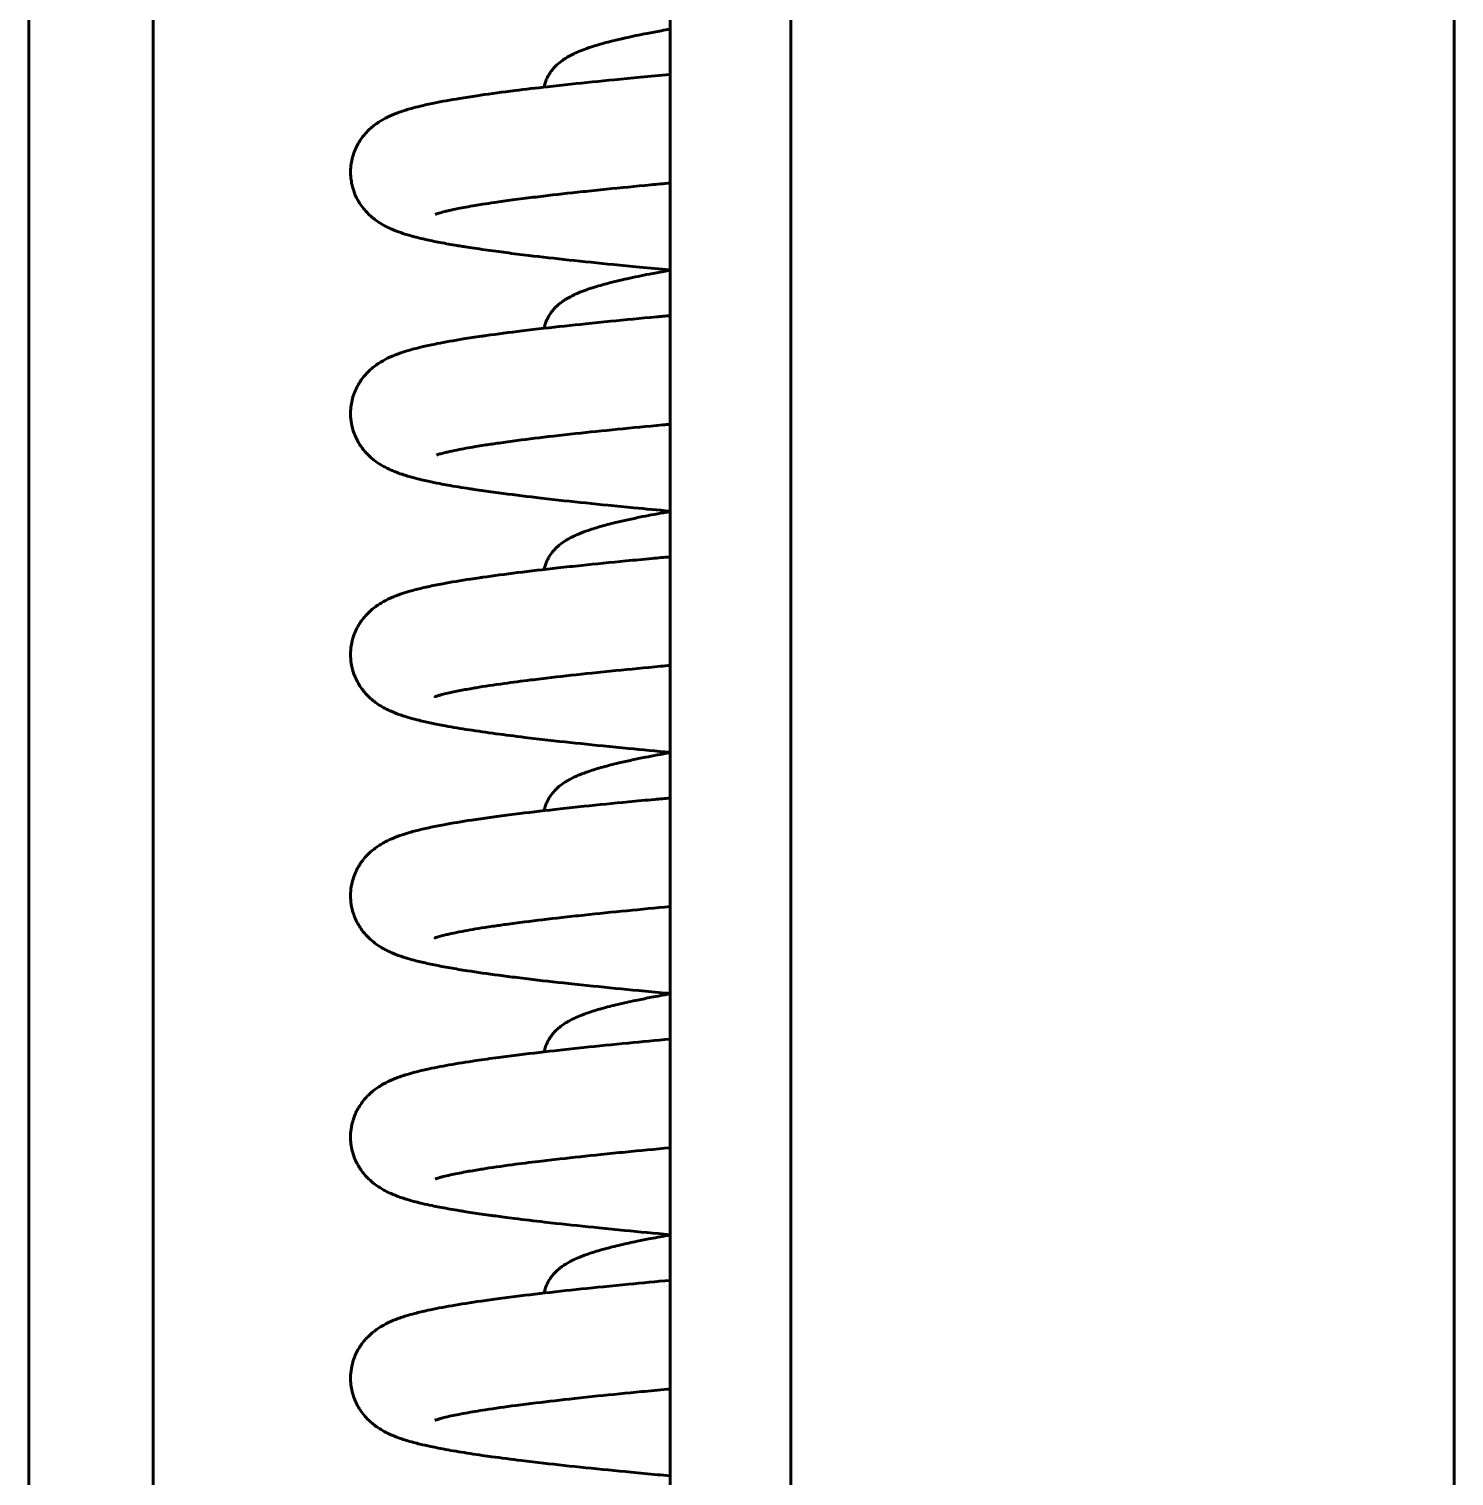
# Model space of a CAD drawing. Header units: millimetres. Extents: x 0 to 840, y 0 to 594.
# Drawn here: x 233.318 to 236.469, y 447.937 to 451.137 of the extents above; entities that cross this region are included whole.
import ezdxf

# ---------------------------------------------------------------- set-up
doc = ezdxf.new("R2010")
doc.units = ezdxf.units.MM
doc.linetypes.add('K5LT_BASIC', pattern=[0])
doc.layers.add('Системный слой', color=7, linetype='Continuous')

msp = doc.modelspace()

# ---------------------------------------------------------------- linework, layer by layer
at = {"layer": 'Системный слой', "color": 5, "linetype": 'K5LT_BASIC', "lineweight": 60, "true_color": 0x0000ff}
for p, q in [((235.00219, 512.30589), (235.00219, 411.73474)), ((236.46886, 512.31632), (236.46886, 411.74583)), ((233.31772, 479.15139), (233.31772, 446.48472)), ((233.59245, 446.48472), (233.59245, 479.15139)), ((234.73553, 479.01806), (234.73553, 446.61806))]:
    msp.add_line(p, q, dxfattribs=at)
for points, knots in [([(234.73553, 451.13659), (234.72895, 451.13544), (234.72248, 451.13428), (234.71074, 451.13214), (234.70544, 451.13115), (234.69499, 451.12918), (234.68984, 451.1282), (234.66764, 451.12386), (234.65148, 451.1205), (234.63363, 451.11649), (234.63098, 451.11589), (234.62391, 451.11426), (234.61955, 451.11323), (234.61103, 451.11116), (234.60684, 451.11011), (234.59037, 451.10589), (234.57879, 451.10265), (234.56022, 451.09688), (234.55279, 451.09438), (234.53995, 451.08963), (234.53436, 451.0874), (234.52622, 451.08382), (234.5236, 451.08261), (234.51514, 451.07851), (234.50952, 451.07547), (234.50177, 451.0706), (234.49954, 451.06912), (234.49325, 451.06464), (234.48939, 451.0616), (234.48335, 451.05599), (234.48154, 451.05418), (234.47785, 451.05019), (234.47608, 451.04813), (234.4727, 451.04381), (234.471, 451.04144), (234.46713, 451.03545), (234.46477, 451.03116), (234.46212, 451.0252), (234.46135, 451.0233), (234.45966, 451.01867), (234.45878, 451.01585), (234.45766, 451.01137), (234.45733, 451.0099), (234.45704, 451.0084)], [18.4797626, 18.4797626, 18.4797626, 18.4797626, 18.8458174, 18.8458174, 19.1555286, 19.1555286, 19.4661269, 19.4661269, 20.5160299, 20.5160299, 20.7020731, 20.7020731, 21.0175181, 21.0175181, 21.333233, 21.333233, 22.2907187, 22.2907187, 22.9833633, 22.9833633, 23.5512074, 23.5512074, 23.8361581, 23.8361581, 24.4528216, 24.4528216, 24.7015946, 24.7015946, 25.1517134, 25.1517134, 25.3627298, 25.3627298, 25.5658743, 25.5658743, 25.76345, 25.76345, 26.0678573, 26.0678573, 26.1940772, 26.1940772, 26.3786806, 26.3786806, 26.4713057, 26.4713057, 26.4713057, 26.4713057]), ([(234.73553, 451.03642), (234.7132, 451.03438), (234.69123, 451.03234), (234.66003, 451.02938), (234.65046, 451.02847), (234.63148, 451.02663), (234.62206, 451.02572), (234.5793, 451.02151), (234.54705, 451.01822), (234.50741, 451.01398), (234.49876, 451.01304), (234.48157, 451.01116), (234.47305, 451.01021), (234.43953, 451.00642), (234.41551, 451.00357), (234.3654, 450.99731), (234.33986, 450.99389), (234.31366, 450.99009), (234.3113, 450.98974), (234.30216, 450.9884), (234.29552, 450.98739), (234.28254, 450.98538), (234.27618, 450.98436), (234.24945, 450.97997), (234.23053, 450.97655), (234.2079, 450.97192), (234.20275, 450.97083), (234.19266, 450.9686), (234.1878, 450.96747), (234.17634, 450.96471), (234.16973, 450.96301), (234.15914, 450.96006), (234.15496, 450.95884), (234.14449, 450.9556), (234.13847, 450.95358), (234.12885, 450.94999), (234.125, 450.94846), (234.11788, 450.94543), (234.11433, 450.94382), (234.10419, 450.93885), (234.0978, 450.93537), (234.08727, 450.9284), (234.08399, 450.92606), (234.07754, 450.92102), (234.0742, 450.9182), (234.06799, 450.91242), (234.06476, 450.90915), (234.05754, 450.90101), (234.05332, 450.89556), (234.04711, 450.88595), (234.04488, 450.88211), (234.04061, 450.87375), (234.0386, 450.8692), (234.03509, 450.85976), (234.03359, 450.85488), (234.03118, 450.84488), (234.03027, 450.83977), (234.02909, 450.82941), (234.02881, 450.82418), (234.02892, 450.81371), (234.0293, 450.80848), (234.0307, 450.79816), (234.03171, 450.79307), (234.03469, 450.78172), (234.03685, 450.77554), (234.04026, 450.76768), (234.04117, 450.76571), (234.0448, 450.75838), (234.04793, 450.75309), (234.05366, 450.74463), (234.05666, 450.7407), (234.06226, 450.73405), (234.06548, 450.73061), (234.0714, 450.7248), (234.07461, 450.72194), (234.08076, 450.71688), (234.08381, 450.71458), (234.09215, 450.70871), (234.09662, 450.70598), (234.10489, 450.70136), (234.10753, 450.69999), (234.11401, 450.69681), (234.11709, 450.69541), (234.12371, 450.69255), (234.12729, 450.69111), (234.13657, 450.68758), (234.14277, 450.68545), (234.15297, 450.68224), (234.15681, 450.6811), (234.16511, 450.67874), (234.1694, 450.67759), (234.18035, 450.67477), (234.18731, 450.6731), (234.1994, 450.67038), (234.20445, 450.66929), (234.22106, 450.66584), (234.23306, 450.66354), (234.25162, 450.66024), (234.25763, 450.6592), (234.26591, 450.65781), (234.26803, 450.65746), (234.27416, 450.65645), (234.2782, 450.6558), (234.28872, 450.65414), (234.29529, 450.65313), (234.3173, 450.64982), (234.33339, 450.64754), (234.35752, 450.64429), (234.36495, 450.64331), (234.38861, 450.64025), (234.40535, 450.63817), (234.45107, 450.63271), (234.48107, 450.62933), (234.54382, 450.6226), (234.57655, 450.61925), (234.61987, 450.61498), (234.62932, 450.61406), (234.64835, 450.61222), (234.65793, 450.6113), (234.68982, 450.60828), (234.71248, 450.60617), (234.73553, 450.60406)], [4.3316173, 4.3316173, 4.3316173, 4.3316173, 5.045035, 5.045035, 5.3642671, 5.3642671, 5.6845586, 5.6845586, 6.8327097, 6.8327097, 7.1587951, 7.1587951, 7.4887872, 7.4887872, 8.4751978, 8.4751978, 9.6510527, 9.6510527, 9.7689947, 9.7689947, 10.1091386, 10.1091386, 10.4504045, 10.4504045, 11.5787875, 11.5787875, 11.9237401, 11.9237401, 12.266036, 12.266036, 12.7518913, 12.7518913, 13.0821771, 13.0821771, 13.5680324, 13.5680324, 13.863173, 13.863173, 14.1409054, 14.1409054, 14.6347861, 14.6347861, 14.8525931, 14.8525931, 15.0593808, 15.0593808, 15.2578609, 15.2578609, 15.5376136, 15.5376136, 15.7077715, 15.7077715, 15.8910522, 15.8910522, 16.0737231, 16.0737231, 16.2564162, 16.2564162, 16.4393176, 16.4393176, 16.6223161, 16.6223161, 16.8052179, 16.8052179, 17.0405771, 17.0405771, 17.1212801, 17.1212801, 17.3480631, 17.3480631, 17.5336409, 17.5336409, 17.7224336, 17.7224336, 17.916067, 17.916067, 18.1164525, 18.1164525, 18.4597359, 18.4597359, 18.6917632, 18.6917632, 18.9445809, 18.9445809, 19.2193828, 19.2193828, 19.704791, 19.704791, 20.0159459, 20.0159459, 20.3409469, 20.3409469, 20.8354992, 20.8354992, 21.1779721, 21.1779721, 21.9245839, 21.9245839, 22.2690564, 22.2690564, 22.3869018, 22.3869018, 22.6056477, 22.6056477, 22.9476255, 22.9476255, 23.7270953, 23.7270953, 24.0640269, 24.0640269, 24.7814446, 24.7814446, 25.9553568, 25.9553568, 27.1236723, 27.1236723, 27.4452681, 27.4452681, 27.7656414, 27.7656414, 28.5019254, 28.5019254, 28.5019254, 28.5019254]), ([(234.73553, 450.79624), (234.72099, 450.79489), (234.70663, 450.79355), (234.65875, 450.78901), (234.62611, 450.78582), (234.58583, 450.78173), (234.57701, 450.78082), (234.55956, 450.779), (234.55092, 450.77809), (234.51189, 450.77392), (234.48286, 450.77067), (234.4478, 450.76651), (234.44019, 450.76559), (234.42521, 450.76375), (234.41786, 450.76283), (234.40253, 450.76087), (234.39458, 450.75983), (234.37995, 450.75788), (234.37321, 450.75696), (234.36005, 450.75512), (234.35363, 450.75421), (234.33816, 450.75194), (234.3293, 450.7506), (234.31511, 450.74836), (234.30953, 450.74745), (234.28998, 450.74419), (234.27717, 450.74186), (234.25893, 450.73823), (234.25254, 450.73688), (234.24321, 450.73476), (234.23995, 450.73399), (234.23209, 450.73204), (234.22756, 450.73081), (234.22267, 450.72937), (234.2209, 450.72882), (234.2175, 450.7277), (234.21673, 450.72742), (234.21571, 450.727)], [41.1208282, 41.1208282, 41.1208282, 41.1208282, 41.6415191, 41.6415191, 42.8795032, 42.8795032, 43.2320758, 43.2320758, 43.5858393, 43.5858393, 44.8535364, 44.8535364, 45.2134938, 45.2134938, 45.5748436, 45.5748436, 45.9826935, 45.9826935, 46.3464792, 46.3464792, 46.710693, 46.710693, 47.248556, 47.248556, 47.6154554, 47.6154554, 48.577827, 48.577827, 49.1739888, 49.1739888, 49.5350379, 49.5350379, 50.1311997, 50.1311997, 50.4558446, 50.4558446, 51.0052027, 51.0052027, 51.0052027, 51.0052027]), ([(234.73553, 450.60326), (234.73085, 450.60244), (234.72623, 450.60161), (234.71623, 450.59981), (234.71088, 450.59883), (234.70033, 450.59686), (234.69513, 450.59588), (234.67264, 450.59154), (234.65623, 450.58817), (234.63716, 450.58395), (234.63355, 450.58314), (234.62551, 450.5813), (234.62114, 450.58027), (234.61257, 450.5782), (234.60836, 450.57716), (234.59163, 450.5729), (234.57984, 450.56963), (234.56535, 450.56515), (234.56191, 450.56404), (234.55519, 450.56181), (234.55195, 450.56069), (234.54288, 450.55743), (234.5372, 450.55522), (234.52893, 450.5517), (234.52625, 450.5505), (234.51771, 450.5465), (234.51212, 450.54358), (234.50435, 450.53892), (234.50206, 450.53746), (234.49556, 450.53305), (234.49152, 450.53001), (234.48525, 450.52446), (234.48341, 450.52271), (234.47963, 450.51884), (234.47783, 450.51685), (234.47435, 450.51264), (234.47261, 450.51035), (234.46856, 450.50448), (234.46607, 450.50027), (234.46323, 450.4944), (234.4624, 450.49254), (234.46059, 450.48803), (234.45963, 450.48528), (234.4581, 450.47994), (234.45753, 450.47758), (234.45705, 450.47508)], [18.5101372, 18.5101372, 18.5101372, 18.5101372, 18.7704051, 18.7704051, 19.0798954, 19.0798954, 19.3901989, 19.3901989, 20.4432409, 20.4432409, 20.6944246, 20.6944246, 21.0098492, 21.0098492, 21.3255708, 21.3255708, 22.2962281, 22.2962281, 22.6084507, 22.6084507, 22.9160645, 22.9160645, 23.4860587, 23.4860587, 23.7747799, 23.7747799, 24.3871493, 24.3871493, 24.6407238, 24.6407238, 25.110728, 25.110728, 25.3249441, 25.3249441, 25.5307651, 25.5307651, 25.7305397, 25.7305397, 26.0406756, 26.0406756, 26.167366, 26.167366, 26.3514292, 26.3514292, 26.5036073, 26.5036073, 26.5036073, 26.5036073]), ([(234.73553, 450.50309), (234.72527, 450.50215), (234.71509, 450.50121), (234.67026, 450.49705), (234.63649, 450.49382), (234.59456, 450.48967), (234.58534, 450.48875), (234.56706, 450.4869), (234.558, 450.48597), (234.51687, 450.48171), (234.48604, 450.47837), (234.44838, 450.47407), (234.44015, 450.47312), (234.42392, 450.4712), (234.41592, 450.47024), (234.37988, 450.46585), (234.35342, 450.4624), (234.32522, 450.45842), (234.32175, 450.45793), (234.31139, 450.45643), (234.30463, 450.45543), (234.2914, 450.45343), (234.28491, 450.45242), (234.25746, 450.44802), (234.23794, 450.44459), (234.21466, 450.43998), (234.20937, 450.4389), (234.19906, 450.43669), (234.19408, 450.43559), (234.18226, 450.43284), (234.17549, 450.43116), (234.16465, 450.42828), (234.16029, 450.42706), (234.14969, 450.42393), (234.1436, 450.42198), (234.1338, 450.41853), (234.1299, 450.41706), (234.12267, 450.41416), (234.11898, 450.41259), (234.10891, 450.40795), (234.10264, 450.40477), (234.09214, 450.39833), (234.0889, 450.3962), (234.08236, 450.39149), (234.079, 450.38889), (234.07091, 450.382), (234.06574, 450.377), (234.05713, 450.36713), (234.05333, 450.36218), (234.04727, 450.35291), (234.04483, 450.34872), (234.04041, 450.33997), (234.0384, 450.33538), (234.03493, 450.32596), (234.03341, 450.32092), (234.03104, 450.31083), (234.03014, 450.30562), (234.02902, 450.29519), (234.02879, 450.28991), (234.029, 450.27799), (234.02965, 450.27136), (234.03195, 450.25833), (234.0336, 450.25202), (234.03779, 450.23974), (234.04031, 450.23391), (234.0454, 450.22408), (234.0478, 450.22004), (234.05292, 450.21232), (234.05563, 450.2087), (234.06124, 450.20186), (234.06415, 450.19867), (234.0676, 450.1952), (234.06812, 450.19469), (234.07013, 450.19272), (234.07164, 450.19131), (234.07607, 450.18735), (234.07912, 450.18485), (234.0871, 450.17877), (234.09237, 450.17529), (234.10041, 450.17049), (234.10365, 450.1687), (234.11009, 450.16536), (234.11319, 450.16387), (234.11987, 450.16084), (234.12281, 450.1596), (234.13203, 450.1559), (234.13739, 450.15397), (234.14679, 450.15084), (234.15088, 450.14955), (234.15888, 450.14716), (234.16315, 450.14595), (234.17351, 450.14316), (234.17956, 450.14164), (234.19065, 450.13901), (234.19559, 450.13789), (234.20885, 450.135), (234.21755, 450.13323), (234.23219, 450.13042), (234.23787, 450.12936), (234.25889, 450.12559), (234.2751, 450.12291), (234.2957, 450.11974), (234.29907, 450.11922), (234.30932, 450.11769), (234.31631, 450.11667), (234.3304, 450.11466), (234.33751, 450.11367), (234.35197, 450.11169), (234.35933, 450.11071), (234.39304, 450.10631), (234.42096, 450.10291), (234.45873, 450.09856), (234.46713, 450.09761), (234.48411, 450.09571), (234.4927, 450.09477), (234.53244, 450.09045), (234.56493, 450.08709), (234.60798, 450.08281), (234.61736, 450.08189), (234.63627, 450.08005), (234.6458, 450.07913), (234.68152, 450.07572), (234.70825, 450.07322), (234.73553, 450.07073)], [4.2367587, 4.2367587, 4.2367587, 4.2367587, 4.5572862, 4.5572862, 5.6595495, 5.6595495, 5.9743725, 5.9743725, 6.2905085, 6.2905085, 7.4265439, 7.4265439, 7.7503936, 7.7503936, 8.0753097, 8.0753097, 9.2378431, 9.2378431, 9.40346, 9.40346, 9.7358026, 9.7358026, 10.0689563, 10.0689563, 11.1809812, 11.1809812, 11.5185862, 11.5185862, 11.8548651, 11.8548651, 12.3334586, 12.3334586, 12.6606566, 12.6606566, 13.13925, 13.13925, 13.4339162, 13.4339162, 13.7141245, 13.7141245, 14.2029326, 14.2029326, 14.4227717, 14.4227717, 14.630465, 14.630465, 14.9418285, 14.9418285, 15.1888011, 15.1888011, 15.3700473, 15.3700473, 15.5494287, 15.5494287, 15.7271469, 15.7271469, 15.901364, 15.901364, 16.0732953, 16.0732953, 16.2903745, 16.2903745, 16.5086356, 16.5086356, 16.7323947, 16.7323947, 16.9084838, 16.9084838, 17.0885203, 17.0885203, 17.27318, 17.27318, 17.3060235, 17.3060235, 17.4005922, 17.4005922, 17.5897295, 17.5897295, 17.9285348, 17.9285348, 18.1557932, 18.1557932, 18.3959099, 18.3959099, 18.648998, 18.648998, 19.090333, 19.090333, 19.3951819, 19.3951819, 19.7131619, 19.7131619, 20.1544969, 20.1544969, 20.4876162, 20.4876162, 21.0388035, 21.0388035, 21.3764561, 21.3764561, 22.2544763, 22.2544763, 22.4244282, 22.4244282, 22.7643319, 22.7643319, 23.0955519, 23.0955519, 23.4255942, 23.4255942, 24.5778268, 24.5778268, 24.9009528, 24.9009528, 25.2222354, 25.2222354, 26.3677461, 26.3677461, 26.6827649, 26.6827649, 26.9967245, 26.9967245, 27.8490254, 27.8490254, 27.8490254, 27.8490254]), ([(234.73553, 450.2629), (234.72984, 450.26238), (234.72417, 450.26185), (234.68446, 450.25815), (234.65139, 450.25497), (234.58721, 450.24857), (234.55614, 450.24535), (234.51814, 450.24123), (234.50985, 450.24032), (234.49348, 450.23849), (234.48541, 450.23757), (234.44904, 450.23338), (234.42228, 450.23012), (234.39043, 450.22595), (234.38353, 450.22503), (234.37005, 450.22319), (234.36348, 450.22227), (234.34686, 450.2199), (234.33707, 450.21845), (234.32186, 450.2161), (234.31614, 450.21519), (234.29522, 450.21177), (234.28132, 450.2093), (234.26159, 450.20545), (234.25475, 450.20402), (234.24495, 450.20183), (234.24158, 450.20105), (234.23328, 450.19902), (234.22909, 450.19789), (234.22454, 450.1966), (234.22301, 450.19614), (234.22061, 450.19539), (234.21997, 450.19518), (234.21897, 450.19485)], [39.3303106, 39.3303106, 39.3303106, 39.3303106, 39.5253277, 39.5253277, 40.703743, 40.703743, 41.8998683, 41.8998683, 42.2400067, 42.2400067, 42.5814583, 42.5814583, 43.804149, 43.804149, 44.1515951, 44.1515951, 44.4995259, 44.4995259, 45.0532126, 45.0532126, 45.4038879, 45.4038879, 46.3775622, 46.3775622, 46.9740596, 46.9740596, 47.3198742, 47.3198742, 47.9163715, 47.9163715, 48.3652968, 48.3652968, 48.6638999, 48.6638999, 48.6638999, 48.6638999]), ([(234.73553, 450.06993), (234.73295, 450.06947), (234.73039, 450.06902), (234.70917, 450.06524), (234.69141, 450.06189), (234.66964, 450.05753), (234.66475, 450.05654), (234.65511, 450.05453), (234.65037, 450.05352), (234.63635, 450.05047), (234.62734, 450.04842), (234.60658, 450.04345), (234.59524, 450.04052), (234.57386, 450.03452), (234.56389, 450.03145), (234.54759, 450.02585), (234.54096, 450.02338), (234.53181, 450.01961), (234.52896, 450.01838), (234.52093, 450.01473), (234.51584, 450.0122), (234.50836, 450.008), (234.50601, 450.00661), (234.49919, 450.00229), (234.49465, 449.99909), (234.48816, 449.99373), (234.48624, 449.99204), (234.48313, 449.98907), (234.48213, 449.98808), (234.47919, 449.98503), (234.47751, 449.98314), (234.47296, 449.97759), (234.47041, 449.97403), (234.46655, 449.96765), (234.46513, 449.96503), (234.46266, 449.95986), (234.46142, 449.9569), (234.45948, 449.95147), (234.45853, 449.94829), (234.45756, 449.94421), (234.45729, 449.943), (234.45706, 449.94177)], [18.2406246, 18.2406246, 18.2406246, 18.2406246, 18.3840076, 18.3840076, 19.43555, 19.43555, 19.7477045, 19.7477045, 20.0609574, 20.0609574, 20.6931989, 20.6931989, 21.5764275, 21.5764275, 22.4596561, 22.4596561, 23.1105894, 23.1105894, 23.4035095, 23.4035095, 23.963385, 23.963385, 24.2204732, 24.2204732, 24.7215072, 24.7215072, 24.9451452, 24.9451452, 25.0658167, 25.0658167, 25.2709692, 25.2709692, 25.5851448, 25.5851448, 25.7740888, 25.7740888, 25.9607102, 25.9607102, 26.1467628, 26.1467628, 26.2217293, 26.2217293, 26.2217293, 26.2217293]), ([(234.73553, 449.96975), (234.72206, 449.96852), (234.70873, 449.96729), (234.68578, 449.96515), (234.67611, 449.96424), (234.65688, 449.96241), (234.64733, 449.9615), (234.60401, 449.95731), (234.57128, 449.95403), (234.53094, 449.94982), (234.52212, 449.94889), (234.50467, 449.94702), (234.49603, 449.94608), (234.45614, 449.94169), (234.42635, 449.93823), (234.37093, 449.93136), (234.34526, 449.92796), (234.31889, 449.92418), (234.3165, 449.92384), (234.30727, 449.92249), (234.30056, 449.92149), (234.27188, 449.91709), (234.25137, 449.91365), (234.22107, 449.90797), (234.21015, 449.90577), (234.18927, 449.9012), (234.17939, 449.89885), (234.16564, 449.89522), (234.16125, 449.894), (234.15064, 449.89089), (234.14456, 449.88897), (234.13473, 449.88553), (234.13083, 449.88409), (234.12359, 449.88121), (234.11986, 449.87964), (234.10982, 449.87507), (234.10357, 449.87193), (234.09308, 449.86559), (234.08986, 449.86351), (234.0833, 449.85887), (234.07995, 449.85631), (234.07181, 449.84949), (234.06657, 449.84453), (234.05882, 449.83578), (234.05591, 449.83218), (234.05151, 449.82606), (234.04994, 449.82373), (234.04592, 449.81731), (234.04356, 449.81305), (234.0393, 449.80416), (234.03737, 449.7995), (234.03409, 449.78993), (234.03268, 449.78485), (234.03053, 449.77468), (234.02975, 449.76945), (234.02875, 449.75756), (234.02871, 449.75081), (234.02971, 449.73749), (234.03073, 449.73094), (234.03374, 449.71814), (234.03572, 449.71199), (234.03996, 449.70147), (234.04204, 449.6971), (234.04661, 449.68866), (234.04907, 449.68469), (234.05428, 449.67712), (234.05703, 449.67357), (234.06272, 449.66688), (234.06565, 449.66376), (234.07162, 449.65793), (234.07466, 449.65523), (234.07815, 449.65236), (234.07865, 449.65195), (234.08144, 449.64972), (234.08371, 449.64801), (234.09031, 449.6433), (234.09473, 449.6405), (234.10206, 449.63623), (234.10538, 449.63444), (234.11181, 449.6312), (234.1151, 449.62965), (234.12536, 449.62511), (234.13181, 449.62263), (234.14245, 449.61892), (234.14616, 449.61771), (234.15387, 449.6153), (234.1581, 449.61406), (234.168, 449.61128), (234.17407, 449.60969), (234.18503, 449.60699), (234.18972, 449.60589), (234.20325, 449.60285), (234.21237, 449.60094), (234.22735, 449.598), (234.23295, 449.59694), (234.25494, 449.59292), (234.27229, 449.59002), (234.30953, 449.58426), (234.32934, 449.58142), (234.37052, 449.57587), (234.3918, 449.57316), (234.43062, 449.56847), (234.44771, 449.56647), (234.47372, 449.56353), (234.48223, 449.56259), (234.52161, 449.55826), (234.55386, 449.5549), (234.59662, 449.55061), (234.60594, 449.54968), (234.62472, 449.54784), (234.63419, 449.54692), (234.67354, 449.54313), (234.70418, 449.54026), (234.73553, 449.5374)], [4.5149329, 4.5149329, 4.5149329, 4.5149329, 4.9632681, 4.9632681, 5.2949724, 5.2949724, 5.6278209, 5.6278209, 6.819113, 6.819113, 7.1576689, 7.1576689, 7.4977365, 7.4977365, 8.7496842, 8.7496842, 9.969763, 9.969763, 10.0926837, 10.0926837, 10.4469572, 10.4469572, 11.6440772, 11.6440772, 12.3803955, 12.3803955, 13.1167139, 13.1167139, 13.4661138, 13.4661138, 13.9756483, 13.9756483, 14.2903549, 14.2903549, 14.5905489, 14.5905489, 15.1121307, 15.1121307, 15.3478473, 15.3478473, 15.570223, 15.570223, 15.9049267, 15.9049267, 16.1053114, 16.1053114, 16.2214454, 16.2214454, 16.4139289, 16.4139289, 16.6050501, 16.6050501, 16.7937256, 16.7937256, 16.9788703, 16.9788703, 17.2121124, 17.2121124, 17.4434246, 17.4434246, 17.6774939, 17.6774939, 17.8624817, 17.8624817, 18.0507108, 18.0507108, 18.2433649, 18.2433649, 18.4409687, 18.4409687, 18.6451743, 18.6451743, 18.6793921, 18.6793921, 18.8360133, 18.8360133, 19.1492557, 19.1492557, 19.396374, 19.396374, 19.6591502, 19.6591502, 20.2260991, 20.2260991, 20.5377501, 20.5377501, 20.8706273, 20.8706273, 21.3422736, 21.3422736, 21.6926317, 21.6926317, 22.3196547, 22.3196547, 22.6793954, 22.6793954, 23.6921339, 23.6921339, 24.7048723, 24.7048723, 25.6781993, 25.6781993, 26.3986984, 26.3986984, 26.7419475, 26.7419475, 27.965018, 27.965018, 28.3012198, 28.3012198, 28.6361792, 28.6361792, 29.6802495, 29.6802495, 29.6802495, 29.6802495]), ([(234.73553, 449.72957), (234.72836, 449.72891), (234.72123, 449.72824), (234.68015, 449.7244), (234.64717, 449.72122), (234.60635, 449.71714), (234.59739, 449.71624), (234.57964, 449.71442), (234.57086, 449.71352), (234.53113, 449.70935), (234.50149, 449.70611), (234.46558, 449.70195), (234.45778, 449.70103), (234.44243, 449.69919), (234.43486, 449.69827), (234.40664, 449.69477), (234.38697, 449.6922), (234.34582, 449.68648), (234.32491, 449.68333), (234.30448, 449.67994), (234.30262, 449.67963), (234.29549, 449.67843), (234.29039, 449.67754), (234.28054, 449.67576), (234.27586, 449.67489), (234.26106, 449.67203), (234.252, 449.67012), (234.23895, 449.6671), (234.2345, 449.66599), (234.22823, 449.66432), (234.22584, 449.66364), (234.2224, 449.66262), (234.22051, 449.66203), (234.21703, 449.66087), (234.21592, 449.66043), (234.21572, 449.66034), (234.21639, 449.66065), (234.21644, 449.66068)], [36.6709564, 36.6709564, 36.6709564, 36.6709564, 36.8998793, 36.8998793, 37.9982147, 37.9982147, 38.311798, 38.311798, 38.6262609, 38.6262609, 39.7534259, 39.7534259, 40.0730737, 40.0730737, 40.3943375, 40.3943375, 41.2962011, 41.2962011, 42.4148467, 42.4148467, 42.5275196, 42.5275196, 42.8548117, 42.8548117, 43.1820094, 43.1820094, 43.9325924, 43.9325924, 44.4125085, 44.4125085, 44.7195092, 44.7195092, 45.0074325, 45.0074325, 45.6355604, 45.6355604, 45.7807833, 45.7807833, 45.7807833, 45.7807833]), ([(234.73553, 449.53659), (234.71633, 449.53322), (234.69805, 449.52983), (234.67572, 449.52543), (234.67077, 449.52443), (234.661, 449.52243), (234.65619, 449.52142), (234.64132, 449.51824), (234.63158, 449.51606), (234.60964, 449.51088), (234.59783, 449.50788), (234.57562, 449.50171), (234.56529, 449.49857), (234.54846, 449.49284), (234.54167, 449.49032), (234.53235, 449.4865), (234.5295, 449.48528), (234.52142, 449.48164), (234.51628, 449.4791), (234.5088, 449.47492), (234.50641, 449.47352), (234.49953, 449.4692), (234.49498, 449.46601), (234.48838, 449.46059), (234.4865, 449.45894), (234.48274, 449.45537), (234.48115, 449.45378), (234.47647, 449.44869), (234.47368, 449.44525), (234.46942, 449.43906), (234.46787, 449.43658), (234.46511, 449.43165), (234.46371, 449.42883), (234.46143, 449.42359), (234.46029, 449.42053), (234.45881, 449.41584), (234.45825, 449.41382), (234.45752, 449.41071), (234.45727, 449.40957), (234.45705, 449.40841)], [18.3385782, 18.3385782, 18.3385782, 18.3385782, 19.4071392, 19.4071392, 19.7191564, 19.7191564, 20.0323827, 20.0323827, 20.7073079, 20.7073079, 21.617823, 21.617823, 22.5283381, 22.5283381, 23.1943146, 23.1943146, 23.4881456, 23.4881456, 24.0502454, 24.0502454, 24.3093784, 24.3093784, 24.8181611, 24.8181611, 25.0414525, 25.0414525, 25.2314579, 25.2314579, 25.5632797, 25.5632797, 25.7558548, 25.7558548, 25.9453716, 25.9453716, 26.1335604, 26.1335604, 26.2572598, 26.2572598, 26.3284457, 26.3284457, 26.3284457, 26.3284457]), ([(234.73553, 449.43642), (234.72403, 449.43537), (234.71264, 449.43432), (234.69156, 449.43236), (234.68186, 449.43145), (234.66257, 449.42962), (234.653, 449.42871), (234.60957, 449.42453), (234.57673, 449.42125), (234.53625, 449.41705), (234.52739, 449.41611), (234.50986, 449.41425), (234.50119, 449.41331), (234.46107, 449.40891), (234.43108, 449.40545), (234.39495, 449.40101), (234.38723, 449.40004), (234.37204, 449.3981), (234.36457, 449.39713), (234.34333, 449.3943), (234.32993, 449.39245), (234.31013, 449.38958), (234.30339, 449.38858), (234.27449, 449.38418), (234.25383, 449.38074), (234.22923, 449.37617), (234.22366, 449.3751), (234.21288, 449.37295), (234.20763, 449.37187), (234.19204, 449.36851), (234.18211, 449.36618), (234.16829, 449.3626), (234.16381, 449.36138), (234.15318, 449.35833), (234.14714, 449.35646), (234.1372, 449.35308), (234.13334, 449.35169), (234.12345, 449.34788), (234.1171, 449.34519), (234.10711, 449.34028), (234.104, 449.33866), (234.09709, 449.33473), (234.09397, 449.33283), (234.08731, 449.32842), (234.08402, 449.32608), (234.07566, 449.31956), (234.07022, 449.31476), (234.06218, 449.30634), (234.05916, 449.30287), (234.05588, 449.29867), (234.05547, 449.29814), (234.05426, 449.29654), (234.05347, 449.29546), (234.0511, 449.29212), (234.04956, 449.28981), (234.04559, 449.2834), (234.04325, 449.27912), (234.03903, 449.2702), (234.03713, 449.26552), (234.0339, 449.25593), (234.03251, 449.25084), (234.03012, 449.2392), (234.02926, 449.23241), (234.02869, 449.21894), (234.02894, 449.21222), (234.03048, 449.19899), (234.03176, 449.19253), (234.03488, 449.18134), (234.03651, 449.17662), (234.04029, 449.16742), (234.04239, 449.16307), (234.047, 449.15467), (234.04947, 449.15073), (234.05472, 449.14321), (234.05748, 449.13968), (234.06318, 449.13304), (234.06612, 449.12995), (234.07362, 449.12269), (234.07817, 449.11888), (234.08771, 449.11167), (234.09267, 449.10843), (234.09855, 449.10493), (234.09966, 449.10429), (234.10349, 449.10212), (234.10616, 449.10071), (234.11209, 449.09772), (234.11541, 449.09617), (234.12568, 449.09164), (234.13265, 449.08898), (234.14352, 449.08523), (234.14713, 449.08406), (234.15725, 449.08094), (234.16337, 449.0792), (234.17413, 449.07635), (234.17878, 449.07518), (234.18811, 449.07293), (234.19297, 449.07182), (234.20848, 449.06839), (234.21943, 449.06617), (234.24262, 449.06179), (234.2549, 449.05963), (234.27401, 449.05647), (234.28038, 449.05545), (234.30856, 449.05105), (234.33197, 449.04769), (234.36999, 449.04263), (234.38346, 449.04091), (234.40516, 449.03821), (234.41309, 449.03725), (234.44966, 449.03287), (234.47981, 449.02947), (234.52016, 449.02514), (234.52901, 449.0242), (234.54688, 449.02233), (234.5559, 449.0214), (234.59753, 449.01714), (234.63134, 449.01383), (234.67588, 449.0096), (234.68559, 449.00868), (234.70514, 449.00686), (234.71498, 449.00595), (234.72842, 449.00471), (234.73197, 449.00439), (234.73553, 449.00406)], [5.1353741, 5.1353741, 5.1353741, 5.1353741, 5.5707066, 5.5707066, 5.9477184, 5.9477184, 6.3260722, 6.3260722, 7.6795624, 7.6795624, 8.0643366, 8.0643366, 8.4507644, 8.4507644, 9.8758034, 9.8758034, 10.2717594, 10.2717594, 10.6690086, 10.6690086, 11.4228288, 11.4228288, 11.8257781, 11.8257781, 13.1891633, 13.1891633, 13.5980672, 13.5980672, 14.0072495, 14.0072495, 14.8393473, 14.8393473, 15.2386151, 15.2386151, 15.8164827, 15.8164827, 16.1759161, 16.1759161, 16.7716942, 16.7716942, 17.0732087, 17.0732087, 17.3490945, 17.3490945, 17.6075906, 17.6075906, 18.002763, 18.002763, 18.2332772, 18.2332772, 18.2657343, 18.2657343, 18.3306486, 18.3306486, 18.4604771, 18.4604771, 18.6793179, 18.6793179, 18.8966561, 18.8966561, 19.1113033, 19.1113033, 19.3821605, 19.3821605, 19.6463574, 19.6463574, 19.9096408, 19.9096408, 20.1175555, 20.1175555, 20.3279291, 20.3279291, 20.5420623, 20.5420623, 20.761333, 20.761333, 20.9864473, 20.9864473, 21.3354883, 21.3354883, 21.7401978, 21.7401978, 21.8355546, 21.8355546, 22.0715784, 22.0715784, 22.3721416, 22.3721416, 23.0391999, 23.0391999, 23.3960533, 23.3960533, 23.9673604, 23.9673604, 24.3645411, 24.3645411, 24.7682746, 24.7682746, 25.6140644, 25.6140644, 26.4598542, 26.4598542, 26.8668281, 26.8668281, 28.2228811, 28.2228811, 28.9289085, 28.9289085, 29.3253783, 29.3253783, 30.7261314, 30.7261314, 31.1130797, 31.1130797, 31.4982735, 31.4982735, 32.8707018, 32.8707018, 33.2492992, 33.2492992, 33.6265958, 33.6265958, 33.7612948, 33.7612948, 33.7612948, 33.7612948]), ([(234.73553, 449.19624), (234.70289, 449.19322), (234.67111, 449.1902), (234.60756, 449.18397), (234.57594, 449.18075), (234.53718, 449.17663), (234.52873, 449.17572), (234.51204, 449.17389), (234.50379, 449.17298), (234.46682, 449.16882), (234.43954, 449.16557), (234.40687, 449.16143), (234.39974, 449.16051), (234.38579, 449.15867), (234.37898, 449.15775), (234.36237, 449.15546), (234.35278, 449.15409), (234.3374, 449.15182), (234.33137, 449.15091), (234.30697, 449.14711), (234.29031, 449.14427), (234.2668, 449.13984), (234.25875, 449.1382), (234.24787, 449.13583), (234.24446, 449.13505), (234.23502, 449.13281), (234.2251, 449.13016), (234.21772, 449.12779), (234.21679, 449.12747), (234.21517, 449.12677), (234.21708, 449.12766), (234.21683, 449.12753)], [35.7428638, 35.7428638, 35.7428638, 35.7428638, 36.7593399, 36.7593399, 37.8456081, 37.8456081, 38.1539432, 38.1539432, 38.4634207, 38.4634207, 39.564433, 39.564433, 39.8796148, 39.8796148, 40.1951887, 40.1951887, 40.6666312, 40.6666312, 40.9847215, 40.9847215, 41.9931824, 41.9931824, 42.603133, 42.603133, 42.9176106, 42.9176106, 43.4637161, 43.4637161, 43.7999133, 43.7999133, 43.9442626, 43.9442626, 43.9442626, 43.9442626]), ([(234.73553, 449.00326), (234.72109, 449.00072), (234.70717, 448.99817), (234.68863, 448.99463), (234.68354, 448.99364), (234.67351, 448.99165), (234.66858, 448.99065), (234.65014, 448.98685), (234.63724, 448.98403), (234.61202, 448.97814), (234.59985, 448.97507), (234.57696, 448.96878), (234.56635, 448.96557), (234.54909, 448.95973), (234.54216, 448.95718), (234.53271, 448.95332), (234.52987, 448.95211), (234.52173, 448.94846), (234.51655, 448.9459), (234.50906, 448.94174), (234.50666, 448.94033), (234.49975, 448.93601), (234.49523, 448.93287), (234.48952, 448.92819), (234.48852, 448.92735), (234.48606, 448.92518), (234.48479, 448.92401), (234.48064, 448.91997), (234.47806, 448.91718), (234.47269, 448.91057), (234.47001, 448.90677), (234.46623, 448.9004), (234.46475, 448.89762), (234.46235, 448.89247), (234.46113, 448.88949), (234.45951, 448.88481), (234.45891, 448.88284), (234.45787, 448.87896), (234.45743, 448.87704), (234.45705, 448.87509)], [18.4081984, 18.4081984, 18.4081984, 18.4081984, 19.2116589, 19.2116589, 19.5226591, 19.5226591, 19.8348466, 19.8348466, 20.709528, 20.709528, 21.6411095, 21.6411095, 22.5726909, 22.5726909, 23.2503931, 23.2503931, 23.5444525, 23.5444525, 24.1086129, 24.1086129, 24.3689271, 24.3689271, 24.8801765, 24.8801765, 24.9982205, 24.9982205, 25.1498843, 25.1498843, 25.4532119, 25.4532119, 25.771049, 25.771049, 25.9623632, 25.9623632, 26.1520804, 26.1520804, 26.277164, 26.277164, 26.3976387, 26.3976387, 26.3976387, 26.3976387]), ([(234.73553, 448.90309), (234.70375, 448.90018), (234.67271, 448.89728), (234.60862, 448.8911), (234.57581, 448.88783), (234.53535, 448.88362), (234.5265, 448.88269), (234.50898, 448.88082), (234.50032, 448.87988), (234.46023, 448.87549), (234.43025, 448.87202), (234.39417, 448.86758), (234.38647, 448.86661), (234.37128, 448.86467), (234.36381, 448.86369), (234.33894, 448.86038), (234.32221, 448.85804), (234.2851, 448.85252), (234.26545, 448.84936), (234.22888, 448.84288), (234.21213, 448.83959), (234.19157, 448.83501), (234.18675, 448.8339), (234.1773, 448.8316), (234.17267, 448.83042), (234.16202, 448.82757), (234.15587, 448.82581), (234.14585, 448.82268), (234.14208, 448.82144), (234.13429, 448.8187), (234.13065, 448.81735), (234.1204, 448.81328), (234.11356, 448.81026), (234.10321, 448.80488), (234.10006, 448.80314), (234.09319, 448.799), (234.09012, 448.79702), (234.0814, 448.79087), (234.07595, 448.78654), (234.06751, 448.77861), (234.06429, 448.77531), (234.05843, 448.76865), (234.05547, 448.76493), (234.05009, 448.75737), (234.04749, 448.7533), (234.0431, 448.74543), (234.04124, 448.7417), (234.03693, 448.73185), (234.03472, 448.72555), (234.03133, 448.71264), (234.03014, 448.70603), (234.02882, 448.69273), (234.02869, 448.68603), (234.0294, 448.67416), (234.03003, 448.66897), (234.03192, 448.65878), (234.03317, 448.65378), (234.03622, 448.64408), (234.03802, 448.63938), (234.04195, 448.63061), (234.04408, 448.6265), (234.04689, 448.62168), (234.04746, 448.62074), (234.04915, 448.61801), (234.05035, 448.61616), (234.05388, 448.61102), (234.05654, 448.60755), (234.06312, 448.59966), (234.06779, 448.59485), (234.07672, 448.58669), (234.08163, 448.5828), (234.08946, 448.57725), (234.09243, 448.57531), (234.09881, 448.57141), (234.10155, 448.56985), (234.10804, 448.56639), (234.1107, 448.56507), (234.12012, 448.56065), (234.12595, 448.55826), (234.13536, 448.55472), (234.13926, 448.55335), (234.14676, 448.55085), (234.15066, 448.54962), (234.16091, 448.54655), (234.16696, 448.54489), (234.17782, 448.54209), (234.18252, 448.54093), (234.19427, 448.53817), (234.20166, 448.53654), (234.2146, 448.53385), (234.21995, 448.53277), (234.23776, 448.52933), (234.2508, 448.527), (234.26674, 448.52434), (234.26887, 448.52399), (234.27396, 448.52316), (234.27693, 448.52268), (234.28594, 448.52124), (234.29208, 448.52029), (234.30498, 448.51833), (234.31177, 448.51733), (234.3256, 448.51533), (234.33265, 448.51434), (234.34294, 448.51293), (234.34605, 448.5125), (234.35549, 448.51123), (234.36189, 448.51038), (234.37587, 448.50855), (234.3835, 448.50758), (234.4125, 448.50395), (234.43477, 448.50129), (234.46632, 448.4977), (234.47477, 448.49675), (234.51366, 448.49245), (234.54548, 448.4891), (234.58776, 448.48483), (234.59703, 448.4839), (234.61572, 448.48205), (234.62514, 448.48113), (234.66729, 448.47705), (234.70098, 448.47389), (234.73553, 448.47073)], [4.3368178, 4.3368178, 4.3368178, 4.3368178, 5.3532293, 5.3532293, 6.4962663, 6.4962663, 6.8213133, 6.8213133, 7.1476792, 7.1476792, 8.3514024, 8.3514024, 8.6856624, 8.6856624, 9.0214964, 9.0214964, 9.825418, 9.825418, 10.8945305, 10.8945305, 11.9636431, 11.9636431, 12.3066411, 12.3066411, 12.6452441, 12.6452441, 13.120706, 13.120706, 13.436376, 13.436376, 13.7319261, 13.7319261, 14.2622549, 14.2622549, 14.5118419, 14.5118419, 14.7404069, 14.7404069, 15.089346, 15.089346, 15.2858255, 15.2858255, 15.47675, 15.47675, 15.6643294, 15.6643294, 15.8207396, 15.8207396, 16.0614432, 16.0614432, 16.297209, 16.297209, 16.5306271, 16.5306271, 16.7138042, 16.7138042, 16.8968101, 16.8968101, 17.079677, 17.079677, 17.2532188, 17.2532188, 17.2953449, 17.2953449, 17.3795972, 17.3795972, 17.5481018, 17.5481018, 17.8238044, 17.8238044, 18.1293149, 18.1293149, 18.3398952, 18.3398952, 18.5618038, 18.5618038, 18.7988022, 18.7988022, 19.2745467, 19.2745467, 19.5712431, 19.5712431, 19.8818803, 19.8818803, 20.3576248, 20.3576248, 20.6941631, 20.6941631, 21.1987958, 21.1987958, 21.5434408, 21.5434408, 22.3138255, 22.3138255, 22.4317867, 22.4317867, 22.5930419, 22.5930419, 22.9155523, 22.9155523, 23.2565188, 23.2565188, 23.5961499, 23.5961499, 23.7421559, 23.7421559, 24.0341677, 24.0341677, 24.3701815, 24.3701815, 25.290219, 25.290219, 25.6202439, 25.6202439, 26.7880035, 26.7880035, 27.1114072, 27.1114072, 27.4336073, 27.4336073, 28.5388192, 28.5388192, 28.5388192, 28.5388192]), ([(234.73553, 448.6629), (234.7016, 448.65977), (234.66861, 448.65663), (234.62757, 448.6526), (234.61847, 448.65169), (234.60044, 448.64988), (234.59152, 448.64897), (234.55112, 448.64482), (234.52091, 448.64158), (234.48419, 448.63743), (234.47621, 448.63652), (234.46047, 448.63468), (234.45272, 448.63376), (234.42442, 448.63035), (234.40477, 448.62786), (234.36233, 448.62219), (234.34024, 448.619), (234.31845, 448.61555), (234.31648, 448.61524), (234.30891, 448.61402), (234.30349, 448.61312), (234.29298, 448.61132), (234.28795, 448.61044), (234.27046, 448.60725), (234.25931, 448.60502), (234.2436, 448.60154), (234.23823, 448.60026), (234.23111, 448.59843), (234.22848, 448.59771), (234.2206, 448.59548), (234.21747, 448.59439), (234.2157, 448.59366)], [41.1193549, 41.1193549, 41.1193549, 41.1193549, 42.3345961, 42.3345961, 42.6856012, 42.6856012, 43.0375778, 43.0375778, 44.2982476, 44.2982476, 44.6557507, 44.6557507, 45.0149515, 45.0149515, 45.9910256, 45.9910256, 47.2561696, 47.2561696, 47.3827477, 47.3827477, 47.7495957, 47.7495957, 48.1166513, 48.1166513, 49.0746212, 49.0746212, 49.6685562, 49.6685562, 50.0145938, 50.0145938, 51.0159374, 51.0159374, 51.0159374, 51.0159374]), ([(234.73553, 448.46993), (234.7206, 448.4673), (234.70623, 448.46467), (234.68729, 448.46104), (234.68221, 448.46004), (234.67221, 448.45805), (234.66729, 448.45706), (234.64996, 448.45347), (234.63806, 448.45087), (234.61348, 448.44516), (234.60107, 448.44206), (234.57786, 448.43571), (234.56715, 448.43249), (234.54969, 448.42662), (234.54267, 448.42404), (234.53047, 448.41909), (234.52517, 448.41674), (234.51734, 448.41289), (234.51487, 448.41161), (234.50723, 448.40742), (234.50207, 448.40428), (234.49484, 448.39909), (234.49282, 448.39756), (234.48961, 448.39493), (234.48862, 448.3941), (234.48578, 448.39161), (234.48415, 448.39009), (234.47925, 448.38519), (234.47624, 448.38178), (234.4717, 448.37576), (234.47004, 448.37335), (234.4671, 448.3686), (234.46557, 448.36587), (234.46307, 448.36079), (234.46181, 448.35787), (234.46002, 448.35302), (234.45932, 448.35088), (234.45805, 448.3464), (234.4575, 448.34411), (234.45705, 448.34176)], [18.4388457, 18.4388457, 18.4388457, 18.4388457, 19.2696698, 19.2696698, 19.5808462, 19.5808462, 19.8932461, 19.8932461, 20.6997861, 20.6997861, 21.6448434, 21.6448434, 22.5824051, 22.5824051, 23.267764, 23.267764, 23.8337509, 23.8337509, 24.1046047, 24.1046047, 24.6742613, 24.6742613, 24.9094618, 24.9094618, 25.0268282, 25.0268282, 25.2195886, 25.2195886, 25.5671726, 25.5671726, 25.7632764, 25.7632764, 25.9558938, 25.9558938, 26.1466511, 26.1466511, 26.2855706, 26.2855706, 26.4307875, 26.4307875, 26.4307875, 26.4307875]), ([(234.73553, 448.36975), (234.70434, 448.3669), (234.67385, 448.36405), (234.63469, 448.36028), (234.62525, 448.35936), (234.60653, 448.35752), (234.59724, 448.3566), (234.55509, 448.35238), (234.52338, 448.34907), (234.46188, 448.34234), (234.43218, 448.33891), (234.39631, 448.33451), (234.38858, 448.33354), (234.37336, 448.3316), (234.36587, 448.33063), (234.34443, 448.32779), (234.33086, 448.32591), (234.29438, 448.32064), (234.27275, 448.31724), (234.2335, 448.31042), (234.21602, 448.30706), (234.19466, 448.30238), (234.18976, 448.30126), (234.18024, 448.29899), (234.17551, 448.29781), (234.16454, 448.29494), (234.15826, 448.29317), (234.14793, 448.29001), (234.14408, 448.28877), (234.13635, 448.28611), (234.13247, 448.2847), (234.1226, 448.28086), (234.1163, 448.27817), (234.10628, 448.27319), (234.1032, 448.27156), (234.0938, 448.26615), (234.08796, 448.26239), (234.07865, 448.25527), (234.07529, 448.25248), (234.06906, 448.24679), (234.06581, 448.24357), (234.05986, 448.23702), (234.05693, 448.23347), (234.05285, 448.22794), (234.05161, 448.22618), (234.04799, 448.22075), (234.0457, 448.21691), (234.04056, 448.20714), (234.03788, 448.20099), (234.03355, 448.18832), (234.03181, 448.1816), (234.02954, 448.16823), (234.02892, 448.16144), (234.02882, 448.14942), (234.0291, 448.14417), (234.03031, 448.1338), (234.03122, 448.12871), (234.03365, 448.11872), (234.03514, 448.1139), (234.03865, 448.1045), (234.04062, 448.10004), (234.04503, 448.09141), (234.0474, 448.08736), (234.05344, 448.07815), (234.05717, 448.07331), (234.06368, 448.06585), (234.06639, 448.06301), (234.06973, 448.05979), (234.07034, 448.05921), (234.07218, 448.05749), (234.07343, 448.05637), (234.07706, 448.05321), (234.07957, 448.05118), (234.08506, 448.04699), (234.08835, 448.04468), (234.09455, 448.04063), (234.09785, 448.03864), (234.10418, 448.03507), (234.10738, 448.0334), (234.11703, 448.02866), (234.12275, 448.02623), (234.13256, 448.02242), (234.13593, 448.02119), (234.14319, 448.01868), (234.14714, 448.01739), (234.15654, 448.01449), (234.16244, 448.0128), (234.1729, 448.01), (234.17727, 448.00889), (234.18966, 448.00588), (234.19782, 448.00404), (234.21145, 448.00116), (234.21676, 448.00008), (234.23659, 447.99619), (234.2518, 447.99347), (234.28439, 447.98809), (234.30176, 447.98543), (234.32704, 447.9818), (234.33411, 447.9808), (234.36198, 447.97698), (234.38384, 447.97416), (234.4147, 447.97039), (234.42272, 447.96942), (234.43898, 447.9675), (234.44722, 447.96654), (234.48532, 447.96219), (234.51663, 447.9588), (234.58137, 447.95209), (234.61474, 447.94878), (234.6588, 447.94455), (234.66843, 447.94364), (234.68783, 447.94181), (234.6976, 447.94089), (234.71673, 447.93912), (234.7261, 447.93826), (234.73553, 447.9374)], [4.2369175, 4.2369175, 4.2369175, 4.2369175, 5.2116197, 5.2116197, 5.5247835, 5.5247835, 5.8390861, 5.8390861, 6.9664247, 6.9664247, 8.1290202, 8.1290202, 8.4556216, 8.4556216, 8.783302, 8.783302, 9.4120534, 9.4120534, 10.538807, 10.538807, 11.6177037, 11.6177037, 11.9529868, 11.9529868, 12.2860314, 12.2860314, 12.7638831, 12.7638831, 13.0719365, 13.0719365, 13.3683472, 13.3683472, 13.858289, 13.858289, 14.1048907, 14.1048907, 14.5037449, 14.5037449, 14.7075033, 14.7075033, 14.9028017, 14.9028017, 15.0915169, 15.0915169, 15.1757941, 15.1757941, 15.3443485, 15.3443485, 15.584276, 15.584276, 15.8159223, 15.8159223, 16.0375777, 16.0375777, 16.2084634, 16.2084634, 16.3790046, 16.3790046, 16.550259, 16.550259, 16.7232693, 16.7232693, 16.8990897, 16.8990897, 17.1446847, 17.1446847, 17.3162628, 17.3162628, 17.355189, 17.355189, 17.4330412, 17.4330412, 17.5887458, 17.5887458, 17.79648, 17.79648, 18.0162278, 18.0162278, 18.2486358, 18.2486358, 18.7227951, 18.7227951, 18.9984104, 18.9984104, 19.2970234, 19.2970234, 19.7382717, 19.7382717, 20.0602121, 20.0602121, 20.6127797, 20.6127797, 20.949827, 20.949827, 21.830978, 21.830978, 22.7121291, 22.7121291, 23.0436141, 23.0436141, 23.9941877, 23.9941877, 24.3203116, 24.3203116, 24.6449647, 24.6449647, 25.7992172, 25.7992172, 26.930214, 26.930214, 27.2432211, 27.2432211, 27.5550919, 27.5550919, 27.8497741, 27.8497741, 27.8497741, 27.8497741]), ([(234.73553, 448.12957), (234.73354, 448.12939), (234.73156, 448.1292), (234.71991, 448.12812), (234.71031, 448.12723), (234.69125, 448.12543), (234.68179, 448.12453), (234.63905, 448.12043), (234.60679, 448.11723), (234.56709, 448.11312), (234.5584, 448.11221), (234.54122, 448.11039), (234.53274, 448.10948), (234.49435, 448.1053), (234.46589, 448.10204), (234.42376, 448.09692), (234.40892, 448.09505), (234.37031, 448.08997), (234.34773, 448.08677), (234.3111, 448.0811), (234.29614, 448.0786), (234.26946, 448.07373), (234.2577, 448.07136), (234.24159, 448.06774), (234.2361, 448.0664), (234.22925, 448.06459), (234.22634, 448.06378), (234.22066, 448.06211), (234.2177, 448.06112), (234.21537, 448.0602), (234.21613, 448.06052), (234.21573, 448.06034)], [39.330749, 39.330749, 39.330749, 39.330749, 39.3987357, 39.3987357, 39.7313994, 39.7313994, 40.0649763, 40.0649763, 41.2526204, 41.2526204, 41.590693, 41.590693, 41.9298483, 41.9298483, 43.1464505, 43.1464505, 43.8496721, 43.8496721, 45.0610387, 45.0610387, 46.0312742, 46.0312742, 47.0015098, 47.0015098, 47.5963736, 47.5963736, 47.891244, 47.891244, 48.482095, 48.482095, 48.67215, 48.67215, 48.67215, 48.67215])]:
    msp.add_open_spline(points, degree=3, knots=knots, dxfattribs=at)

doc.saveas('drawing.dxf')
